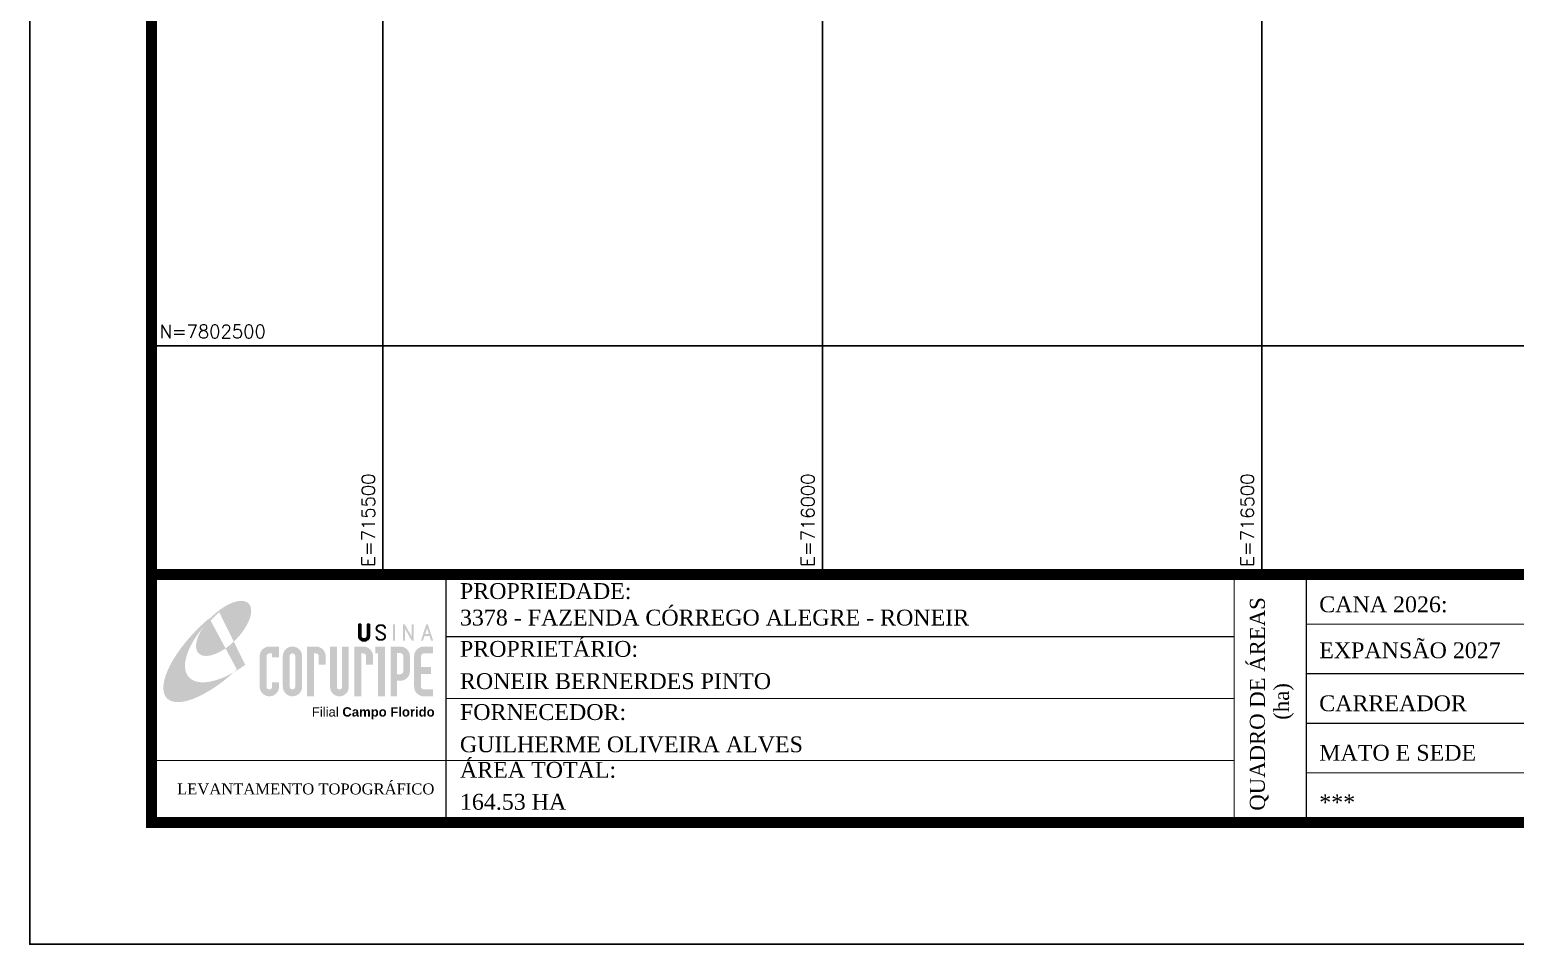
# Model space of a CAD drawing. Extents: x 715098 to 718010, y 7801819 to 7805938.
# Drawn here: x 715098 to 716788, y 7801819 to 7802860 of the extents above; entities that cross this region are included whole.
import ezdxf

# ---------------------------------------------------------------- set-up
doc = ezdxf.new("R2010")
doc.units = 0
doc.linetypes.add('LIN0', pattern=[0])
for name, color, linetype in [('FOLHA', 5, 'Continuous'), ('Margem', 5, 'Continuous'), ('texto', 7, 'Continuous'), ('TG', 7, 'LIN0')]:
    doc.layers.add(name, color=color, linetype=linetype)
doc.layers.add('MALHA', color=251, linetype='Continuous', true_color=0x505050)
doc.styles.add('AGROCAD', font='romans.shx')
doc.styles.add('AREAS', font='times.ttf')
doc.styles.add('ARIAL', font='arial.ttf')

# ---------------------------------------------------------------- blocks, each defined once
blk = doc.blocks.new('A$C78F83FB3')
at = {"layer": 'Margem'}
h = blk.add_hatch(color=20, dxfattribs=at)
edge = h.paths.add_edge_path()
edge.add_ellipse((19.49, 23.77), major_axis=(-6.68, -6.67), ratio=0.469426, start_angle=292.7328, end_angle=601.2579)
edge.add_ellipse((22.83, 22.05), major_axis=(12.64, 11.29), ratio=0.457614, start_angle=79.9069, end_angle=107.9139)
edge = h.paths.add_edge_path()
edge.add_ellipse((18.28, 18.7), major_axis=(13.95, 13.59), ratio=0.386848, start_angle=63.9612, end_angle=264.5993)
edge.add_ellipse((22.83, 22.05), major_axis=(12.64, 11.29), ratio=0.457614, start_angle=107.9139, end_angle=245.1182, ccw=False)
edge.add_ellipse((19.49, 23.77), major_axis=(-6.68, -6.67), ratio=0.469426, start_angle=241.2579, end_angle=292.7328, ccw=False)
for color, points in [(20, [(15.46, 26.12), (14.17, 24.81), (14.06, 24.24), (14.39, 23.97), (14.67, 24.54), (19.47, 29.32), (18.48, 28.66), (17.31, 27.78)]), (7, [(58.42, 24.9), (57.9, 24.9), (57.9, 21.73, -0.414214), (57.15, 20.98), (56.84, 20.98, -0.414214), (56.09, 21.73), (56.09, 24.9), (55.57, 24.9), (55.57, 21.73, 0.414214), (56.84, 20.46), (57.15, 20.46, 0.414214), (58.42, 21.73)]), (7, [(61.7, 24.9), (61.23, 24.9, 0.396318), (60.04, 23.78), (60.04, 23.72, 0.151912), (60.39, 22.97), (60.46, 22.92), (62.18, 22), (62.85, 21.83, 0.12407), (62.51, 22.42), (60.75, 23.36, -0.13192), (60.56, 23.77, -0.385578), (61.23, 24.37), (61.7, 24.37, -0.414214), (62.37, 23.7), (62.89, 23.7, 0.414214)]), (7, [(62.37, 23.7), (62.89, 23.7, 0.414214), (61.7, 24.9), (61.23, 24.9, 0.396318), (60.04, 23.78), (60.04, 23.72, 0.151912), (60.39, 22.97), (60.46, 22.92), (62.18, 22), (62.18, 22, -0.131921), (62.37, 21.59, -0.385578), (61.7, 20.98), (61.23, 20.98, -0.414214), (60.56, 21.65), (60.04, 21.65, 0.414214), (61.23, 20.46), (61.7, 20.46, 0.402546), (62.89, 21.61, 0.165292), (62.51, 22.42), (60.75, 23.36, -0.13192), (60.56, 23.77, -0.385578), (61.23, 24.37), (61.7, 24.37, -0.414214)]), (7, [(30.97, 12.46), (29.13, 12.46), (29.13, 8.21, 1), (34.29, 8.21), (34.29, 9.41), (32.45, 9.41), (32.45, 8.21, -1), (30.97, 8.21)])]:
    blk.add_hatch(color=color, dxfattribs=at).paths.add_polyline_path(points)
h = blk.add_hatch(color=7, dxfattribs=at)
h.paths.add_polyline_path([(65.24, 24.9), (64.72, 24.9), (64.72, 20.46), (65.24, 20.46)])
h.paths.add_polyline_path([(67.38, 20.46), (67.9, 20.46), (67.9, 23.74), (69.74, 20.46), (70.23, 20.46), (70.23, 24.9), (69.71, 24.9), (69.71, 21.58), (67.85, 24.9), (67.38, 24.9)])
h.paths.add_polyline_path([(72.17, 20.46), (72.72, 20.46), (73.14, 21.73), (74.49, 21.73), (74.9, 20.46), (75.45, 20.46), (74, 24.9), (73.62, 24.9)])
h.paths.add_polyline_path([(73.81, 23.8), (74.32, 22.25), (73.31, 22.25)], flags=16)
h = blk.add_hatch(color=7, dxfattribs=at)
h.paths.add_polyline_path([(31.71, 18.93, 0.414214), (29.13, 16.35), (29.13, 12.46), (30.97, 12.46), (30.97, 16.35, -0.414214), (31.71, 17.09), (32.45, 17.09), (32.45, 16.02), (34.29, 16.02), (34.29, 18.93)])
h.paths.add_polyline_path([(44.15, 17.09, -0.414214), (44.89, 16.35), (44.89, 14.1), (46.72, 14.1), (46.72, 16.17, 0.433937), (44.15, 18.93), (41.77, 18.93), (41.77, 12.46), (43.61, 12.46), (43.61, 17.09)])
h.paths.add_polyline_path([(43.61, 12.46), (41.77, 12.46), (41.77, 5.62), (43.61, 5.62)])
h.paths.add_polyline_path([(47.92, 12.46), (49.75, 12.46), (49.75, 18.93), (47.92, 18.93)])
h.paths.add_polyline_path([(52.91, 18.93), (51.08, 18.93), (51.08, 12.46), (52.91, 12.46)])
h.paths.add_polyline_path([(51.08, 8.12, -1), (49.75, 8.12), (49.75, 12.46), (47.92, 12.46), (47.92, 8.12, 1), (52.91, 8.12), (52.91, 12.46), (51.08, 12.46)])
h.paths.add_polyline_path([(54.41, 12.46), (56.25, 12.46), (56.25, 17.09), (56.79, 17.09, -0.414214), (57.53, 16.35), (57.53, 14.1), (59.36, 14.1), (59.36, 16.17, 0.433937), (56.79, 18.93), (54.41, 18.93)])
h.paths.add_polyline_path([(56.25, 12.46), (54.41, 12.46), (54.41, 5.62), (56.25, 5.62)])
h.paths.add_polyline_path([(60.73, 12.46), (62.58, 12.46), (62.58, 18.93), (60.02, 18.93), (60.02, 17.08), (60.73, 17.08)])
h.paths.add_polyline_path([(62.58, 12.46), (60.73, 12.46), (60.73, 5.62), (62.58, 5.62)])
h.paths.add_polyline_path([(64.06, 12.46), (65.82, 12.46), (65.82, 17.17), (66.66, 17.17, -0.450417), (67.48, 16.25), (67.48, 12.46), (69.24, 12.46, 0.002307), (69.24, 12.48, 0.005282), (69.23, 12.54, -0.000938), (69.23, 12.53), (69.23, 16.17, 0.433937), (66.66, 18.93), (64.06, 18.93)])
h.paths.add_polyline_path([(64.06, 5.62), (65.82, 5.62), (65.82, 9.77), (66.66, 9.77, 0.426056), (69.24, 12.46), (67.48, 12.46), (67.48, 12.45, -0.450417), (66.66, 11.53), (65.82, 11.53), (65.82, 12.46), (64.06, 12.46)])
h.paths.add_polyline_path([(70.37, 12.46), (74.87, 12.46), (74.87, 13.44), (72.21, 13.44), (72.21, 16.35, -0.414214), (72.95, 17.09), (75.38, 17.09), (75.38, 18.93), (72.95, 18.93, 0.414214), (70.37, 16.35)])
h.paths.add_polyline_path([(72.21, 11.62), (74.87, 11.62), (74.87, 12.46), (70.37, 12.46), (70.37, 8.21, 0.414214), (72.95, 5.62), (75.38, 5.62), (75.38, 7.47), (72.95, 7.47, -0.414214), (72.21, 8.21)])
h = blk.add_hatch(color=7, dxfattribs=at)
h.paths.add_polyline_path([(35.29, 16.35), (35.29, 8.21, 1), (40.46, 8.21, 0.016978), (40.45, 8.38), (40.45, 16.17, 0.433937), (37.88, 18.93), (37.87, 18.93, 0.41391)])
h.paths.add_polyline_path([(38.62, 16.35), (38.62, 8.21, -1), (37.13, 8.21), (37.13, 16.35, -1)], flags=16)
at = {"layer": 'Margem', "color": 7, "linetype": 'Continuous'}
blk.add_lwpolyline([(58.42, 24.9), (57.9, 24.9), (57.9, 21.73, -0.414214), (57.15, 20.98), (56.84, 20.98, -0.414214), (56.09, 21.73), (56.09, 24.9), (55.57, 24.9), (55.57, 21.73, 0.414214), (56.84, 20.46), (57.15, 20.46, 0.414214), (58.42, 21.73), (58.42, 24.9)], format="xyb", close=True, dxfattribs=at)
at = {"layer": 'Margem', "color": 252, "insert": (43.05, 2.72), "char_height": 2.5, "attachment_point": 1, "style": 'ARIAL'}
blk.add_mtext_dynamic_manual_height_columns('Filial {\\fArial|b1|i0|c0|p34;Campo Florido}', width=33.0271, gutter_width=2.46, heights=[2.95], dxfattribs=at)
blk = doc.blocks.new('d')
at = {"layer": 'Margem', "linetype": 'ByBlock', "xscale": 7.64501357423452, "yscale": 7.64501357423452, "zscale": 7.64501357423452}
blk.add_blockref('A$C78F83FB3', (729346.9, 7805661.4), dxfattribs=at)
blk = doc.blocks.new('coordi')
at = {"layer": 'MALHA', "linetype": 'Continuous', "style": 'AGROCAD'}
blk.add_attdef('COORDI', (6, 6), '', height=10, dxfattribs=at)

msp = doc.modelspace()

# ---------------------------------------------------------------- linework, layer by layer
at = {"layer": 'MALHA'}
for points in [[(715500, 7802239.9), (715500, 7803823.6)], [(716000, 7802239.9), (716000, 7803361.1)], [(716500, 7802239.9), (716500, 7803033.7)], [(715236.9, 7802500), (717871.6, 7802500)]]:
    msp.add_lwpolyline(points, dxfattribs=at)
at = {"layer": 'Margem', "color": 174, "linetype": 'LIN0', "const_width": 12.6, "flags": 128}
msp.add_lwpolyline([(715236.9, 7802239.9), (717871.6, 7802239.9), (717871.6, 7801957.9), (715236.9, 7801957.9)], close=True, dxfattribs=at)
at = {"layer": 'Margem', "color": 174, "linetype": 'LIN0', "const_width": 1.4, "flags": 128}
for points in [[(715571.9, 7802239.9), (715571.9, 7801957.9)], [(716468.5, 7802239.9), (716468.5, 7801961.4)], [(716550.6, 7802239.9), (716550.6, 7801961.4)], [(716550.6, 7802183.5), (717100.7, 7802183.5)], [(715571.9, 7802169.4), (716468.5, 7802169.4)], [(716550.6, 7802127.1), (717100.7, 7802127.1)], [(715571.9, 7802098.9), (716468.5, 7802098.9)], [(716550.6, 7802070.7), (717100.7, 7802070.7)], [(715236.9, 7802028.4), (716468.5, 7802028.4)], [(716550.6, 7802014.3), (717100.7, 7802014.3)]]:
    msp.add_lwpolyline(points, dxfattribs=at)
at = {"layer": 'TG', "color": 174, "linetype": 'LIN0'}
for p, q in [((715098.2, 7801819.3), (715098.2, 7805937.7)), ((718010.3, 7801819.3), (715098.2, 7801819.3))]:
    msp.add_line(p, q, dxfattribs=at)
at = {"layer": 'TG', "color": 174, "linetype": 'LIN0', "flags": 128}
msp.add_lwpolyline([(718010.3, 7801819.3), (718010.3, 7805937.7), (715098.2, 7805937.7), (715098.2, 7801819.3)], close=True, dxfattribs=at)
at = {"layer": 'TG', "color": 174, "linetype": 'LIN0', "const_width": 12.6, "flags": 128}
msp.add_lwpolyline([(717871.6, 7801957.9), (717871.6, 7805799.1), (715236.9, 7805799.1), (715236.9, 7801957.9)], close=True, dxfattribs=at)

# ---------------------------------------------------------------- block references
at = {"xscale": 0.557237433381724, "yscale": 0.557237433381724, "zscale": 0.557237433381724, "rotation": 0.0004500187826474985}
msp.add_blockref('d', (308850.6, 3452467.5), dxfattribs=at)
at = {"layer": 'MALHA'}
ref = msp.add_blockref('coordi', (715236.9, 7802500), dxfattribs=dict(at, xscale=1.5, yscale=1.5, zscale=1.5))
ref.add_attrib('COORDI', 'N=7802500', (715245.9, 7802509), dxfattribs={"height": 15, "style": 'AGROCAD'})
ref = msp.add_blockref('coordi', (715500, 7802239.9), dxfattribs=dict(at, xscale=1.5, yscale=1.5, zscale=1.5, rotation=90))
ref.add_attrib('COORDI', 'E=715500', (715491, 7802248.9), dxfattribs={"height": 15, "rotation": 90, "style": 'AGROCAD'})
ref = msp.add_blockref('coordi', (716000, 7802239.9), dxfattribs=dict(at, xscale=1.5, yscale=1.5, zscale=1.5, rotation=90))
ref.add_attrib('COORDI', 'E=716000', (715991, 7802248.9), dxfattribs={"height": 15, "rotation": 90, "style": 'AGROCAD'})
ref = msp.add_blockref('coordi', (716500, 7802239.9), dxfattribs=dict(at, xscale=1.5, yscale=1.5, zscale=1.5, rotation=90))
ref.add_attrib('COORDI', 'E=716500', (716491, 7802248.9), dxfattribs={"height": 15, "rotation": 90, "style": 'AGROCAD'})

# ---------------------------------------------------------------- texts
at = {"layer": 'FOLHA', "color": 7, "insert": (715265.9, 7801995.9), "char_height": 12.48, "attachment_point": 4, "rotation": 0.0001, "style": 'AREAS'}
msp.add_mtext('LEVANTAMENTO TOPOGRÁFICO', dxfattribs=at)
at = {"layer": 'texto', "attachment_point": 1, "rotation": 0.0001, "style": 'AREAS'}
for s, insert, char_height, width in [('{\\fTimes New Roman|b0|i0|c0|p18;\\C7;PROPRIEDADE:}', (715587.7, 7802230.2), 18.027, 151.281), ('CANA 2026:', (716565.3, 7802215.1), 18.03, 190.799), ('3378 - FAZENDA CÓRREGO ALEGRE - RONEIR', (715587.7, 7802200), 18.027, 607.937), ('PROPRIETÁRIO:', (715587.7, 7802164.4), 18.027, 156.832), ('EXPANSÃO 2027', (716565.3, 7802162.8), 18.027, 256.508), ('RONEIR BERNERDES PINTO', (715587.7, 7802127.7), 18.027, 427.175), ('FORNECEDOR:', (715587.7, 7802092.5), 18.027, 144.341), ('CARREADOR', (716565.3, 7802102.5), 18.03, 196.685), ('GUILHERME OLIVEIRA ALVES', (715587.7, 7802055.8), 18.027, 450.736), ('MATO E SEDE', (716565.3, 7802046.2), 18.027, 263.944), ('ÁREA TOTAL:', (715587.7, 7802026.8), 18.027, 231.505), ('164.53 HA', (715587.7, 7801990.4), 18.03, 247.905), ('***', (716565.3, 7801989.8), 18.03, 196.685)]:
    msp.add_mtext(s, dxfattribs=dict(at, insert=insert, char_height=char_height, width=width))
at = {"layer": 'texto', "insert": (716486.4, 7801971.3), "char_height": 17.124, "width": 250.773, "attachment_point": 1, "rotation": 90.0001, "line_spacing_factor": 0.958909, "style": 'AREAS'}
msp.add_mtext('QUADRO DE ÁREAS\\P                (ha)', dxfattribs=at)

doc.saveas('drawing.dxf')
